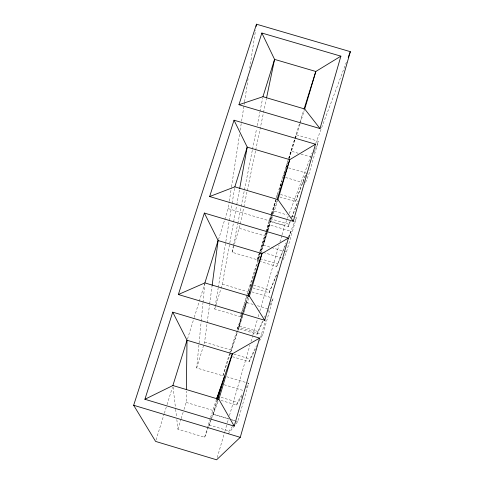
<?xml version="1.0" encoding="UTF-8"?>
<svg xmlns="http://www.w3.org/2000/svg" width="484" height="484" viewBox="0 0 484 484"><rect width="100%" height="100%" fill="white"/><g stroke="black" fill="none" stroke-linecap="round" stroke-linejoin="round"><path stroke-width="0.36" stroke-dasharray="2.42 1.81" d="M183.999 409.47L186.158 402.404L186.316 391.169M237.099 333.095L222.888 375.808L196.698 367.961L201.114 322.048M201.187 321.297L202.929 303.232M203.002 302.482L204.811 283.66M196.698 367.961L204.587 342.152L207.073 323.475M207.17 322.725L209.554 304.793M209.651 304.049L212.034 286.117M218.496 239.61L228.158 208.616L229.192 201.901M229.307 201.15L231.37 187.713M231.485 186.963L239.628 133.953M240.197 130.22L241.462 122.01M241.577 121.26L244.444 102.596M244.559 101.852L248.111 78.704M249.72 68.25L255.57 30.171M246.985 296.214L240.427 316.681L214.727 309.01L218.157 288.149M218.284 287.405L232.017 203.976M232.138 203.232L234.589 188.33M216.027 304.751L222.325 284.168L233.494 222.682M233.627 221.938L236.591 205.639M236.724 204.901L239.55 189.341M265.843 232.653L257.313 259.763L232.084 252.261L233.258 246.338M233.403 245.594L237.668 224.116M237.813 223.372L241.044 207.079M241.189 206.335L244.275 190.781M244.426 190.043L252.358 150.04M252.503 149.302L256.617 128.562M257.204 125.598L259.854 112.264M259.999 111.526L262.643 98.192M232.084 252.261L240.167 224.649M240.324 223.911L243.7 207.678M243.857 206.94L247.082 191.446M247.233 190.708L255.528 150.869M255.679 150.131L263.363 113.238M263.514 112.5L266.436 98.482M260.519 337.632L265.45 320.511M267.918 311.944L268.741 309.094M289.293 237.747L291.138 231.334L269.134 224.806L260.452 252.152M235.889 424.008L237.686 421.679L248.722 383.328L226.706 376.727M259.442 341.147L262.764 334.511L273.2 298.235L269.763 305.694M283.249 259.624L286.486 252.031L296.371 217.673L290.648 215.973M288.984 158.546L296.045 134.709L318.345 141.28L308.974 173.871L304.872 184.313M217.231 457.622L224.618 432.224M224.83 431.498L227.153 423.512M227.365 422.786L228.629 418.436M229.47 415.532L249.944 345.14M251.002 341.51L252.69 335.702M252.902 334.976L257.331 319.736M258.178 316.839L259.019 313.934M259.866 311.031L279.068 244.989M279.915 242.091L281.815 235.557M282.027 234.831L284.767 225.399L287.169 219.04M232.55 426.362L229.077 430.99L228.236 433.894L233.639 426.918M220.964 400.389L236.579 405.078L237.408 402.228L242.684 393.407M232.332 356.684L249.133 361.717L249.938 358.94L256.55 345.624M257.893 331.467L238.473 325.665L237.668 328.388L257.107 334.19L257.893 331.467L262.891 320.614M252.763 287.889L269.104 292.753L277.774 271.506M259.115 261.203L276.721 266.436L286.062 242.847M271.518 214.442L269.431 221.236L288.198 226.796L290.019 221.478M279.74 196.958L295.488 201.616L306.197 173.018M211.556 418.188L217.298 399.826M237.946 330.118L246.162 302.361L253.217 304.466M267.241 231.207L261.13 251.831L262.564 252.255M267.452 230.499L269.134 224.806M283.563 176.091L287.998 161.112M288.845 158.256L290.957 151.117L298.114 153.228M217.522 399.905L213.25 414.334L229.065 419.09M247.983 297.025L238.987 327.408L262.764 334.511M266.938 233.022L263.344 245.158L283.594 251.172M267.779 230.166L273.49 210.891L287.072 214.914M176.835 419.604L177.955 429.241L204.653 437.276L210.328 418.152M210.54 417.444L216.318 399.79M222.888 375.808L229.289 354.24M229.501 353.52L241.982 314.909M240.427 316.681L246.767 295.325M246.973 294.617L266.666 232.387M257.313 259.763L271.137 214.333M208.61 426.41L211.302 418.866M230.348 353.078L229.531 355.849L231.63 356.478M250.512 285.058L247.893 293.395M276.878 196.111L277.616 193.618M177.955 429.241L180.974 419.356M181.191 418.648L183.133 412.289M214.727 309.01L215.81 305.464M156.036 439.968L164.124 414.026M164.348 413.306L166.823 405.374M167.047 404.654L172.437 387.357M187.489 339.066L194.005 318.169M194.229 317.45L204.792 283.576M271.361 213.619L276.055 198.621M276.273 197.908L288.5 158.976M288.627 158.419L303.91 109.559M271.742 213.734L275.983 200.243M279.111 190.297L282.009 181.064M282.904 178.227L283.352 176.805M266.067 231.939L271.47 214.751M271.693 214.031L276.001 200.346M280.532 185.941L281.888 181.621M282.795 178.735L283.249 177.295M284.156 174.415L285.512 170.096M289.136 158.589L295.234 139.18M295.464 138.46L299.983 124.092M300.207 123.372L304.279 110.431M266.89 231.673L276.872 200.219M260.223 252.872L257.706 260.785L258.48 258.184L277.477 263.834M250.149 286.328L267.676 231.63M267.906 230.916L272.462 216.681M273.375 213.837L277.937 199.596M242.218 314.189L247.826 296.976M237.668 328.388L246.162 302.361M230.578 352.382L237.735 330.826M238.043 330.251L243.712 313.209M243.948 312.501L249.381 296.172M204.653 437.276L210.97 420.421M211.224 419.749L218.363 400.685M287.435 218.332L288.234 216.215M289.299 213.39L312.222 152.654M315.689 143.476L346.611 61.553M314.025 152.563L318.345 141.28M295.488 201.616L305.434 175.68M291.658 217.304L298.192 200.6M288.198 226.796L290.382 221.224M291.749 217.746L298.313 201.029M288.355 237.257L296.371 217.673M276.721 266.436L285.487 245.098M288.881 236.839L291.138 231.334M269.104 292.753L277.06 274.113M264.452 317.226L265.075 315.87M257.107 334.19L263.078 321.303M249.133 361.717L255.449 349.109M246.084 387.738L248.722 383.328M236.579 405.078L242.024 396.148M300.975 154.075L312.422 157.451M288.537 167.833L307.564 173.453M285.518 177.447L303.565 182.777M280.478 194.465L296.208 199.118M270.181 218.701L288.93 224.261M228.158 208.616L284.767 225.399M239.398 228.339L264.433 235.768M284.32 251.384L286.486 252.031M263.278 252.466L281.186 257.784M253.549 285.239L269.872 290.097M251.837 291.87L271.772 297.811M222.325 284.168L247.82 291.767M257.452 305.725L268.033 308.883M204.587 342.152L230.566 349.926M233.851 354.125L249.938 358.94M224.128 384.744L242.956 390.394M221.091 397.328L237.408 402.228M186.158 402.404L212.639 410.359M213.063 414.123L229.368 419.023M230.075 419.235L235.036 420.723M231.939 419.955L237.686 421.679M209.04 424.964L229.077 430.99M173.066 387L175.553 408.49M175.638 409.234L176.497 416.639M286.849 165.77L286.419 167.21L286.873 165.776"/><path stroke-width="0.73" d="M186.334 389.674L187.012 340.24L172.721 312.162L259.587 338.11L234.214 426.126L144.904 399.276L172.721 312.162M212.137 285.366L218.096 240.542L204.369 213.057L288.458 238.001L264.73 320.287L178.36 294.52L204.369 213.057M256.139 26.439L256.484 24.2L350.343 51.667L240.264 437.342L216.596 459.8L155.588 441.414L133.657 405.271L256.484 24.2M239.683 188.603L247.221 147.112L234.02 120.207L315.501 144.214L293.268 221.315L209.645 196.54L234.02 120.207M266.587 97.744L274.573 59.381L261.862 33.033L340.887 56.168L320.009 128.562L238.969 104.713L261.862 33.033M217.51 399.106L221.956 384.096L216.705 399.112L217.546 396.269M217.739 399.185L224.576 376.092M248.201 296.299L249.702 291.235M234.214 426.126L218.877 399.324L232.338 353.798L259.587 338.11M264.73 320.287L249.381 296.172L261.977 253.58L288.458 238.001M293.268 221.315L277.937 199.596L289.747 159.659L315.501 144.214M320.009 128.562L304.726 108.997L315.822 71.475L340.887 56.168M144.904 399.276L172.891 385.518L187.012 340.24L232.338 353.798L216.566 399.082M178.36 294.52L204.883 282.91L218.096 240.542L261.977 253.58L248.062 296.256M209.645 196.54L234.837 186.842L247.221 147.112L289.747 159.659L277.102 199.505M238.969 104.713L262.939 96.709L274.573 59.381L315.822 71.475L304.133 108.84M348.208 57.312L350.343 51.667M262.939 96.709L304.726 108.997M234.837 186.842L277.937 199.596M204.883 282.91L249.381 296.172M172.891 385.518L218.877 399.324M133.657 405.271L240.264 437.342"/></g></svg>
